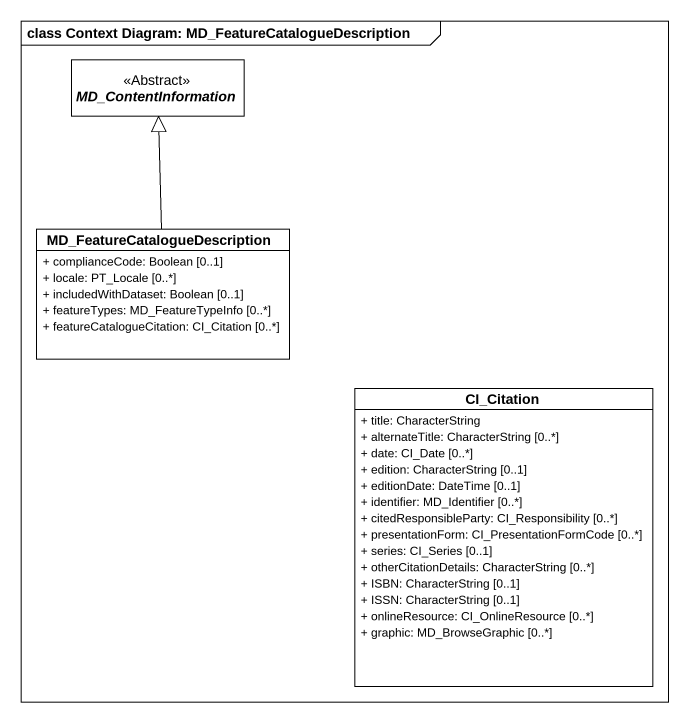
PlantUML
@startuml
mainframe class Context Diagram: MD_FeatureCatalogueDescription
hide circle
hide empty members
skinparam classAttributeIconSize 0
abstract class MD_ContentInformation <<Abstract>> #FFFFFF
class "MD_FeatureCatalogueDescription" as MD_FeatureCatalogueDescripti #FFFFFF {
  + complianceCode: Boolean [0..1]
  + locale: PT_Locale [0..*]
  + includedWithDataset: Boolean [0..1]
  + featureTypes: MD_FeatureTypeInfo [0..*]
  + featureCatalogueCitation: CI_Citation [0..*]
}
class CI_Citation #FFFFFF {
  + title: CharacterString
  + alternateTitle: CharacterString [0..*]
  + date: CI_Date [0..*]
  + edition: CharacterString [0..1]
  + editionDate: DateTime [0..1]
  + identifier: MD_Identifier [0..*]
  + citedResponsibleParty: CI_Responsibility [0..*]
  + presentationForm: CI_PresentationFormCode [0..*]
  + series: CI_Series [0..1]
  + otherCitationDetails: CharacterString [0..*]
  + ISBN: CharacterString [0..1]
  + ISSN: CharacterString [0..1]
  + onlineResource: CI_OnlineResource [0..*]
  + graphic: MD_BrowseGraphic [0..*]
}
MD_FeatureCatalogueDescripti -up-|> MD_ContentInformation
@enduml
